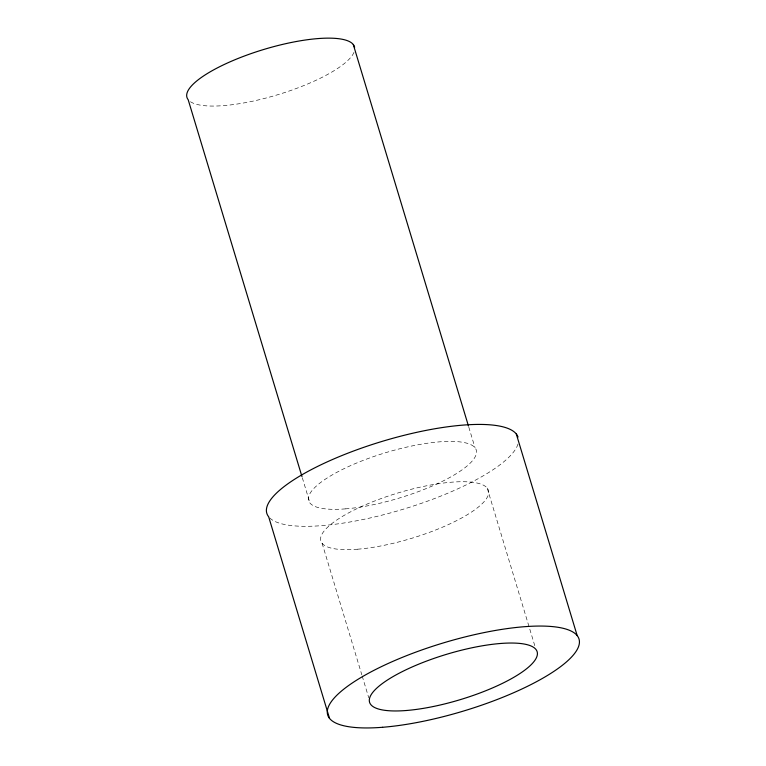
<?xml version="1.0" encoding="UTF-8"?>
<svg xmlns="http://www.w3.org/2000/svg" width="766" height="766" viewBox="0 0 766 766"><rect width="100%" height="100%" fill="white"/><g stroke="black" fill="none" stroke-linecap="round" stroke-linejoin="round"><path stroke-width="0.57" stroke-dasharray="3.83 2.87" d="M468.802 427.15L475.025 447.775M487.205 488.095L534.869 645.968M302.321 477.754L309.933 502.965M322.103 543.285L361.83 674.846M362.174 675.995L368.733 697.73M517.988 444.012A131.273 35.523 -16.8 0 1 399.89 510.223A131.273 35.523 -16.8 0 1 269.249 517.452M353.997 52.327A87.516 23.679 -16.8 0 1 277.637 94.754A87.516 23.679 -16.8 0 1 190.466 101.734M345.313 508.883A87.516 23.679 -16.8 0 0 476.318 453.836A87.516 23.679 -16.8 0 0 355.797 463.373A87.516 23.679 -16.8 0 0 345.313 508.883M357.492 549.212A87.516 23.679 -16.8 0 0 488.497 494.166A87.516 23.679 -16.8 0 0 367.977 503.702A87.516 23.679 -16.8 0 0 357.492 549.212"/><path stroke-width="1.15" d="M516.303 433.977L577.181 635.608M353.279 44.505L468.457 426.001M301.976 476.615L188.177 99.695A87.516 23.679 -16.8 0 1 260.306 50.537A87.516 23.679 -16.8 0 1 354.639 47.329M329.533 718.393L268.655 516.763A131.273 35.523 -16.8 0 1 374.794 443.667A131.273 35.523 -16.8 0 1 518.036 437.08M382.607 727.279A131.273 35.523 -16.8 0 0 579.115 644.704A131.273 35.523 -16.8 0 0 398.339 659.019A131.273 35.523 -16.8 0 0 382.607 727.279M406.191 710.513A87.516 23.679 -16.8 0 0 537.196 655.466A87.516 23.679 -16.8 0 0 416.675 665.012A87.516 23.679 -16.8 0 0 406.191 710.513"/></g></svg>
